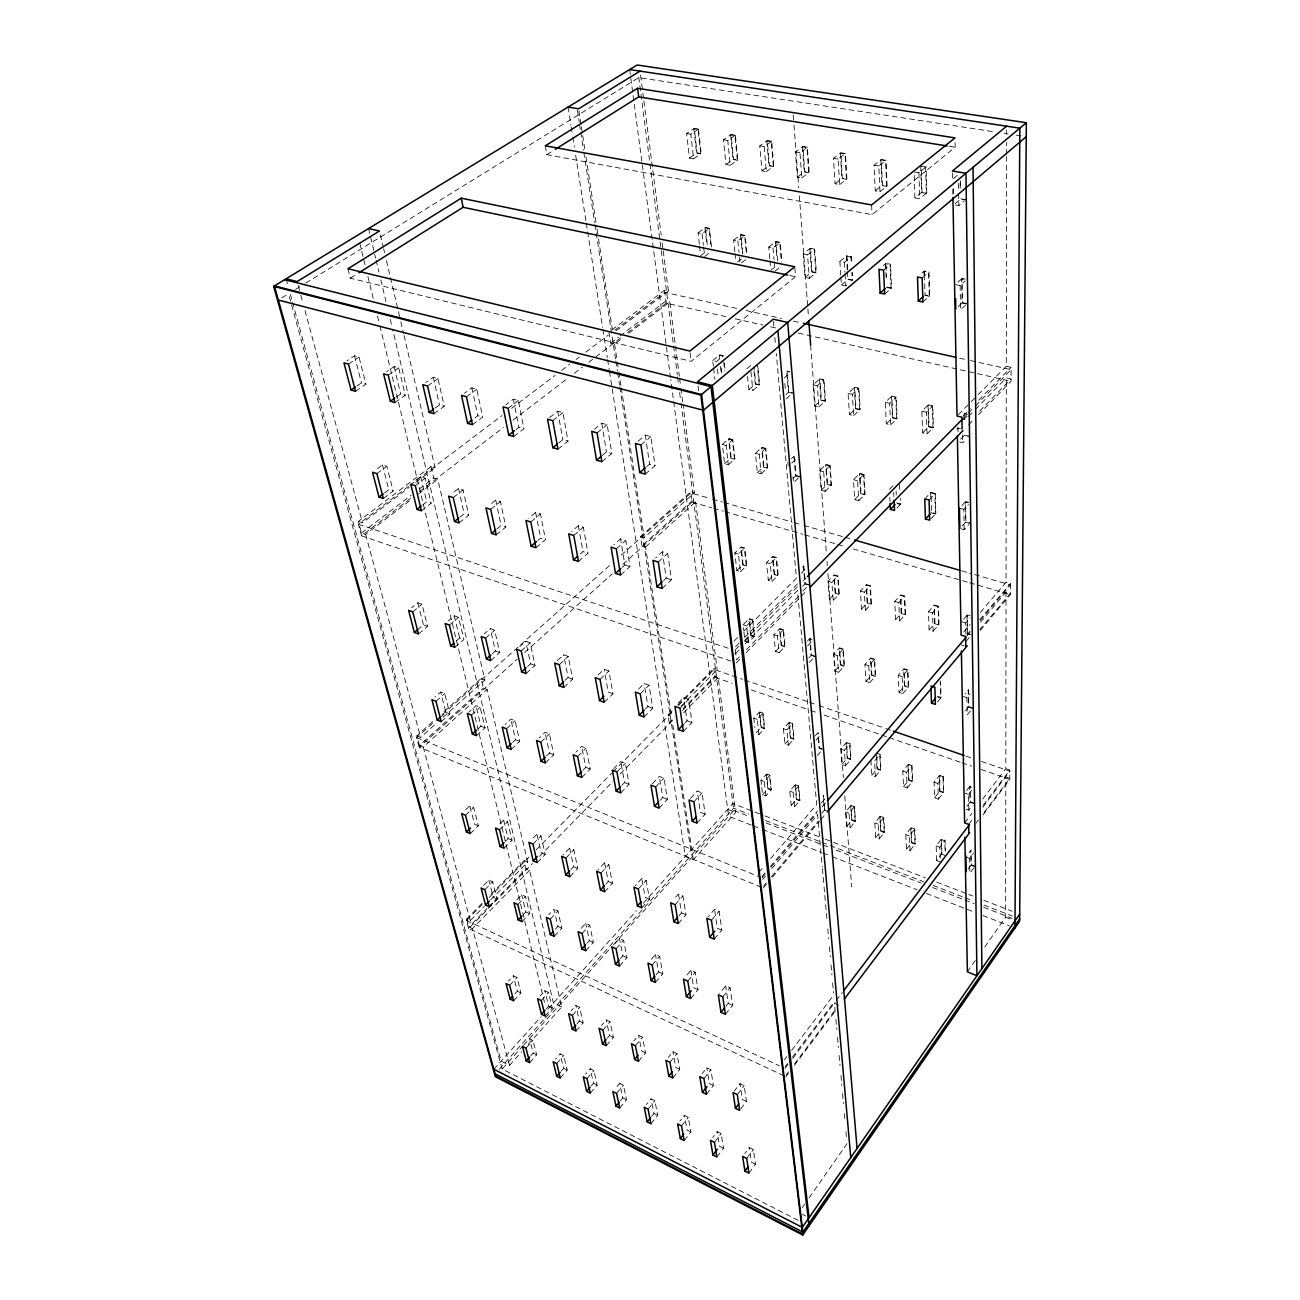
<?xml version="1.0" encoding="UTF-8"?>
<svg xmlns="http://www.w3.org/2000/svg" width="1300" height="1300" viewBox="0 0 1300 1300"><rect width="100%" height="100%" fill="white"/><g stroke="black" fill="none" stroke-linecap="round" stroke-linejoin="round"><path stroke-width="0.75" stroke-dasharray="5 3.75" d="M984.75 947.017L1005.615 917.231L1005.794 776.929L1009.824 778.31L983.304 813.491M982.767 798.98L1005.81 768.69L1006.021 592.053L1010.409 593.336L979.778 629.655M980.362 612.462L1006.038 582.319L1006.298 377.894L1011.091 378.966L978.9 411.889M978.136 394.696L1006.314 366.243L1006.59 156.455M1006.59 154.44L1006.606 142.334M1006.606 134.274L1006.623 130.227M983.044 814.954L1009.807 779.415L1009.84 770.087L1005.81 768.69M980.33 630.321L1010.409 594.62L1010.441 583.586L1006.038 582.319M978.494 414.668L1011.075 381.29L1011.124 367.315L1006.314 366.243M802.279 1207.586L804.586 1204.304M809.169 1197.755L847.031 1143.675M967.379 971.831L975.487 960.261M748.914 1173.136L755.462 1164.231L753.366 1149.557L749.304 1147.543L744.884 1153.474M973.733 867.929L969.849 873.194L969.605 858.406L973.505 853.158M968.061 869.164L970.986 865.215L970.742 850.444L965.851 857.009L969.605 858.406M746.736 1158.479L753.366 1149.557M786.207 1074.954L788.596 1071.785M794.576 1063.855L835.201 1009.954M976.072 823.079L978.477 819.878M785.883 1076.66L788.32 1073.426M794.398 1065.35L835.77 1010.425M784.891 1068.389L788.548 1063.53M792.837 1058.33L835.006 1002.154M836.241 1000.545L842.351 992.469M982.849 807.235L1009.84 771.176L981.208 761.345M716.885 1156.984L723.499 1148.257L721.142 1133.6L717.161 1131.634L712.709 1137.451M785.216 1066.666L787.621 1063.497M792.415 1057.144L834.454 1001.65M968.711 824.395L972.335 819.601M983.222 805.22L1009.84 770.087M784.42 1059.874L786.825 1056.705M791.635 1050.384L833.722 995.004M964.6 822.9L971.864 813.329M940.29 861.998L936.634 860.6L941.557 854.149L941.102 839.426L944.775 840.791L945.1 851.841M714.464 1142.342L721.142 1133.6M940.176 858.309L939.835 847.259L944.775 840.791M740.74 1108.868L746.444 1101.409L744.169 1085.646L739.976 1083.648L734.207 1091.106M966.258 809.217L968.809 810.144L971.815 806.211M936.634 860.6L936.163 845.877L941.102 839.426M966.972 806.146L969.979 802.23L969.735 786.516L972.303 787.426M737.279 1094.616L744.169 1085.646M968.809 810.144L968.549 794.414L971.571 790.497M969.735 786.516L964.681 793.033L968.549 794.414M684.222 1140.523L690.901 1131.943L688.301 1117.318L684.401 1115.384L679.9 1121.104M910.065 850.541L915.038 844.171L914.404 829.497L910.796 828.149L905.791 834.519L906.474 849.176L910.065 850.541L909.399 835.867L914.404 829.497M906.474 849.176L911.446 842.822L910.796 828.149M681.541 1125.914L688.301 1117.318M706.517 1094.307L713.408 1085.533L710.889 1069.803L706.778 1067.836L702.114 1073.686M938.356 799.175L943.41 792.724L942.971 777.075L939.185 775.742L934.066 782.161L934.586 797.81L938.356 799.175L937.869 783.51L942.971 777.075M934.586 797.81L939.656 791.391L939.185 775.742M703.918 1078.594L710.889 1069.803M650.975 1123.785L657.719 1115.368L654.875 1100.759L651.072 1098.874L646.523 1104.48M879.222 838.858L884.244 832.569L883.399 817.96L879.873 816.644L874.803 822.9L875.696 837.509L879.222 838.858L878.345 824.233L883.399 817.96M651.69 1116.278L653.949 1113.466L651.072 1098.874M875.696 837.509L880.734 831.253L879.873 816.644M648.066 1109.193L654.875 1100.759M725.367 1014.358L732.631 1005.355L730.113 987.837L725.709 985.871L719.582 993.346M970.385 711.035L967.233 714.919L966.956 697.71L970.125 693.842M725.839 1006.379L728.26 1003.389L725.709 985.871M965.331 711.003L968.467 707.135L968.191 689.942L965.023 693.81M672.799 1077.96L679.754 1069.347L676.975 1053.65L672.945 1051.733L668.249 1057.469M907.205 787.962L912.34 781.625L911.674 766.041L907.952 764.725L902.785 771.046L903.516 786.63L907.205 787.962L906.506 772.379L911.674 766.041M903.516 786.63L908.651 780.309L907.952 764.725M722.767 996.84L730.113 987.837M669.923 1062.279L676.975 1053.65M620.539 1100.645L622.798 1097.899L619.71 1083.339L615.128 1088.831M846.658 826.508L851.744 820.332L850.671 805.789L854.149 807.089L855.189 821.633L850.119 827.824L846.658 826.508L845.553 811.947L850.671 805.789M619.71 1108.023L626.503 1099.751L623.431 1085.175L619.71 1083.339M616.574 1093.446L623.431 1085.175M850.119 827.824L849.03 813.264L854.149 807.089M638.511 1061.336L645.548 1052.886L642.492 1037.237L638.56 1035.352L633.831 1040.991M690.674 998.53L698.003 989.722L695.207 972.254L690.885 970.336L685.945 976.202M875.452 776.539L880.653 770.299L879.742 754.78L874.51 761.02L875.452 776.539L871.829 775.239L870.87 759.72M937.528 701.837L940.712 698.003L940.225 680.908M871.829 775.239L877.029 768.999L876.102 753.496M687.781 981.077L695.207 972.254M635.391 1045.688L642.492 1037.237M763.604 886.031L766.204 882.944M771.42 876.752L818.383 821.048M590.298 1093.203L597.155 1085.078L593.872 1070.534L590.216 1068.714L585.601 1074.125M763.246 887.981L767.163 883.334M772.395 877.11L819.471 821.242M820.788 819.683L826.02 813.475M762.694 879.434L765.31 876.346M771.842 868.627L817.586 814.613L822.25 866.726M980.46 622.261L1006.021 592.053M714.22 939.153L721.825 930.166L719.095 911.219L714.529 909.285L708.11 916.76M966.03 641.387L970.352 636.269M591.24 1085.971L593.515 1083.257L590.216 1068.714M821.827 813.085L824.395 810.046L823.16 795.551M586.966 1078.659L593.872 1070.534M821.405 802.913L825.273 798.346M765.017 872.82L762.385 875.924L762.791 879.288M770.25 866.645L817.489 810.972M966.859 634.952L970.694 630.419M979.68 619.84L1010.441 583.586M762.028 877.89L765.944 873.259M771.176 867.084L816.936 813.117M822.169 806.942L826.085 802.327M967.281 635.781L969.898 632.694M980.362 620.36L1010.425 584.886L969.524 573.121M758.859 872.414L764.124 866.239M770.689 858.536L816.676 804.554L814.336 778.31M963.658 632.06L970.076 624.52M711.409 920.205L719.095 911.219M965.9 634.026L965.721 622.992L970.092 617.89M606.288 1045.704L613.372 1037.416L610.074 1021.8L606.239 1019.964L601.461 1025.489M845.504 765.765L850.752 759.622L849.648 744.169L846.072 742.918L840.775 749.028L841.945 764.481L845.504 765.765L844.35 750.311L849.648 744.169M963.722 619.174L967.005 615.355L969.784 616.184M607.197 1038.342L609.554 1035.58L606.239 1019.964M841.945 764.481L847.21 758.339L846.072 742.918M655.363 982.443L662.773 973.798L659.669 956.394L655.46 954.525L650.455 960.278M902.899 693.615L908.278 687.342L907.546 670.329L903.663 669.077L898.235 675.317L899.048 692.347L902.899 693.615L902.119 676.585L907.546 670.329M656.126 974.789L658.596 971.913L655.46 954.525M899.048 692.347L904.426 686.091L903.663 669.077M560.284 1078.074L567.19 1070.095L563.696 1055.584L560.121 1053.796L555.474 1059.11M794.56 806.764L799.744 800.767L798.346 786.321L794.983 785.086L789.766 791.066L791.229 805.512L794.56 806.764L793.114 792.317L798.346 786.321M602.924 1030.104L610.074 1021.8M652.178 965.039L659.669 956.394M561.324 1070.972L563.631 1068.324L560.121 1053.796M791.229 805.512L796.413 799.516L794.983 785.086M678.275 923.601L685.961 914.794L682.923 895.928L678.47 894.026L673.27 899.892M933.14 631.231L938.633 624.926L938.112 606.661L934.017 605.426L928.476 611.699L929.077 629.964L933.14 631.231L932.571 612.934L938.112 606.661M556.741 1063.562L563.696 1055.584M575.997 1031.014L583.131 1022.873L579.621 1007.289L575.867 1005.501L571.058 1010.929M817.278 755.592L821.242 751.059M678.974 915.834L681.541 912.892L678.47 894.026M929.077 629.964L934.57 623.691L934.017 605.426M577.021 1023.783L579.394 1021.069L575.867 1005.501M675.155 904.735L682.923 895.928M529.734 1062.669L536.656 1054.836L532.984 1040.358L529.474 1038.619L533.179 1053.097L536.656 1054.836M761.767 787.459L762.596 794.658L765.879 795.892L771.111 789.994L769.519 775.613L766.22 774.378L760.955 780.276L761.572 785.671M572.406 1015.446L579.621 1007.289M815.929 740.204L819.942 735.67M619.499 966.095L626.974 957.629L623.594 940.306L619.483 938.47L614.445 944.092M869.781 682.646L875.225 676.488L874.234 659.555L870.447 658.336L864.939 664.462L865.995 681.395L869.781 682.646L868.758 665.714L874.234 659.555M530.871 1055.697L533.179 1053.097M762.596 794.658L767.829 788.759L766.22 774.378M815.084 735.946L817.765 732.924L819.081 748.296L822.575 749.548M620.409 958.604L622.895 955.792L619.483 938.47M865.995 681.395L871.455 675.253L870.447 658.336M292.533 302.266L501.134 1061.125L509.486 1065.366L521.544 1051.895M528.222 1044.404L561.681 1006.98L529.587 870.252L526.077 868.709L524.176 860.681L489.125 896.204M609.489 371.54L685.36 856.424L693.355 859.706L735.621 812.435L718.217 677.446L714.854 676.293L683.069 708.695M525.964 1048.19L532.984 1040.358M765.879 795.892L764.238 781.511L769.519 775.613M616.038 948.773L623.594 940.306M499.184 1069.315L543.887 1019.509M545.236 1017.998L733.525 808.178L748.589 813.995M502.531 1068.6L522.811 1045.947M523.624 1045.135L612.089 946.319M613.438 944.807L733.817 810.469L681.005 403.098M493.837 1069.234L541.125 1016.697M548.064 1008.979L636.48 910.748M643.273 903.208L732.924 803.579L763.116 815.214M641.729 907.806L649.496 899.161L646.149 880.376L641.794 878.54L635.245 885.706M899.584 620.864L905.141 614.673L904.361 596.505L900.364 595.303L894.741 601.461L895.602 619.629L899.584 620.864L898.755 602.68L904.361 596.505M545.106 1016.031L552.289 1008.036L548.567 992.501L544.879 990.746L540.036 996.076M788.401 745.209L793.747 739.245L792.253 723.938L788.808 722.719L783.413 728.666L784.972 743.974L788.401 745.209L786.858 729.885L792.253 723.938M895.602 619.629L901.176 613.454L900.364 595.303M546.244 1008.946L548.633 1006.281L544.879 990.746M784.972 743.974L790.335 738.026L788.808 722.719M585.829 950.755L593.369 942.451L589.729 925.178L585.715 923.39L580.629 928.915M838.565 672.311L844.074 666.25L842.855 649.415L839.134 648.212L833.576 654.241L834.86 671.092L838.565 672.311L837.314 655.46L842.855 649.415M541.304 1000.513L548.567 992.501M586.869 943.41L589.387 940.648L585.715 923.39M834.86 671.092L840.369 665.031L839.134 648.212M697.011 823.144L705.153 814.19L702.097 792.919L697.288 791.066L690.398 798.492M961.285 528.856L964.178 529.653L968.727 524.648M638.3 889.005L646.149 880.376M962.114 525.964L965.526 522.21L965.217 501.979L968.126 502.759M582.108 933.481L589.729 925.178M513.679 1000.789L520.91 992.94L516.961 977.454L513.37 975.748L508.479 980.964M759.265 712.303L760.971 727.529L755.56 733.395L758.924 734.597L764.335 728.731L762.645 713.489L759.265 712.303L753.805 718.153L754.91 727.675M514.914 993.834L517.335 991.217L513.37 975.748M693.859 801.856L702.097 792.919M964.178 529.653L963.852 509.372L968.435 504.4M965.217 501.979L959.465 508.186L963.852 509.372M604.646 891.751L612.479 883.301L608.839 864.597L604.597 862.81L597.984 869.83M865.41 610.301L871.033 604.224L869.992 586.17L866.076 584.984L860.389 591.045L861.51 609.099L865.41 610.301L864.305 592.231L869.992 586.17M509.649 985.319L516.961 977.454M758.924 734.597L757.201 719.355L762.645 713.489M605.654 884.309L608.27 881.498L604.597 862.81M861.51 609.099L867.149 603.021L866.076 584.984M555.376 929.142L557.911 926.429L554.011 909.236L548.876 914.664M808.876 657.8L811.102 655.411L809.656 638.674L813.312 639.86M554.206 936.358L561.811 928.2L557.928 910.991L554.011 909.236M809.169 662.577L813.621 657.8M659.165 808.129L667.404 799.37L664.008 778.212L659.311 776.409L652.356 783.673M930.849 518.944L935.464 514.02L934.895 493.902L930.605 492.765L925.941 497.64M600.909 873.048L608.839 864.597M659.994 800.459L662.756 797.55L659.311 776.409M550.258 919.149L557.928 910.991M807.706 645.808L812.191 641.046M807.414 641.046L809.656 638.674M569.871 876.704L577.769 868.416L573.836 849.81L569.692 848.055L563.03 854.945M833.219 600.356L838.923 594.376L837.639 576.436L833.804 575.283L828.035 581.23L829.4 599.186L833.219 600.356L831.886 582.4L837.639 576.436M655.671 786.955L664.008 778.212M929.077 500.012L934.895 493.902M571.009 869.408L573.658 866.661L569.692 848.055M829.4 599.186L835.104 593.206L833.804 575.283M522.015 921.667L529.653 913.673L525.541 896.545L521.706 894.822L516.555 900.153M779.122 652.633L784.729 646.75L783.12 630.094L779.529 628.924L773.858 634.774L775.548 651.446L779.122 652.633L777.449 635.96L783.12 630.094M523.299 914.615L525.85 911.95L521.706 894.822M775.548 651.446L781.17 645.58L779.529 628.924M565.858 858.081L573.836 849.81M683.41 731.445L691.99 722.572L688.659 699.367L683.654 697.58L677.43 703.885M959.741 442.032L962.748 442.78L966.29 439.124M517.806 904.54L525.541 896.545M684.58 723.304L687.034 720.769L683.654 697.58M960.602 439.221L964.161 435.565L968.646 436.686M620.75 792.903L629.054 784.322L625.316 763.295L620.75 761.524L613.73 768.641M896.886 508.073L900.396 504.465L900.217 500.468M621.758 785.395L624.52 782.535L620.75 761.524M509.486 1065.366L472.452 928.639L529.587 870.252M537.241 862.599L545.204 854.458L541.028 835.932L536.965 834.226L531.602 839.621M683.686 712.741L718.217 677.446M802.929 591.012L807.544 586.3M739.342 656.923L736.515 659.799L735.02 647.27L739.278 642.947M746.379 649.724L799.906 594.977M736.239 662.886L740.48 658.531M746.151 652.73L799.988 597.577M801.401 596.115L807.072 590.314M968.581 424.84L972.822 420.485M735.442 653.689L739.668 649.383M745.322 643.646L797.517 590.492L814.141 776.279M968.435 416.439L974.057 410.735M975.455 409.305L1006.298 377.894M802.636 586.316L804.944 583.976L803.416 566.134L801.092 568.474M472.452 928.639L468.894 926.998L487.029 908.505M488.426 907.091L526.077 868.709M693.355 859.706L672.636 724.035L669.24 722.784L674.765 717.145M489.271 906.75L496.974 898.917L492.619 881.839L488.881 880.165L483.681 885.381M743.925 632.125L744.981 641.322L748.475 642.492L754.146 636.707L752.31 620.133L748.8 618.995L743.08 624.747L743.714 630.273M784.046 1075.799L468.683 928.574L532.383 863.59M539.467 856.375L613.08 781.284M620.149 774.069L673.952 719.209M682.435 710.548L715 677.332L713.83 668.428L717.194 669.581L681.135 706.241M739.001 646.035L734.727 650.374L735.166 653.949M744.705 640.25L797.42 586.706M803.124 580.921L805.967 578.029M964.112 417.414L966.956 414.505L963.804 413.822L963.901 419.754M968.386 413.059L974.074 407.274M975.504 405.827L1011.124 369.655L967.59 359.938M482.121 903.305L466.7 918.938L470.259 920.595L484.266 906.36M490.685 899.844L527.702 862.209L487.142 689.488L483.372 688.058L481.13 678.535L442.227 713.18M616.899 771.842L625.316 763.295M744.981 641.322L750.653 635.554L748.8 618.995M679.965 708.207L688.659 699.367M963.576 419.754L967.151 416.13M889.428 489.352L895.342 483.356M669.24 722.784L668.021 714.87L672.181 710.645M677.739 705.023L713.83 668.428M744.949 637.211L797.387 584.025M963.333 415.789L970.352 408.655M978.786 400.108L1011.124 367.315M468.683 928.574L466.489 920.53L482.137 904.654M489.255 897.439L529.084 857.041M536.185 849.826L611.569 773.354M612.983 771.908L672.734 711.311M678.421 705.543L713.976 669.467L742.609 679.315M532.967 844.057L541.028 835.932M733.947 641.176L738.205 636.886M743.876 631.15L796.413 578.126L776.311 353.584M801.369 573.137L806.016 568.441M958.409 414.602L969.686 403.227M971.1 401.798L976.722 396.11M484.851 889.688L492.619 881.839M748.475 642.492L746.59 625.901L752.31 620.133M581.831 777.465L590.216 769.064L586.137 748.166L581.685 746.444L576.014 752.017M858.764 500.663L864.711 494.731L863.557 474.89L859.462 473.801L853.466 479.684L854.701 499.541L858.764 500.663L857.577 480.789L863.557 474.89M644.085 716.966L652.762 708.305L649.058 685.246L644.166 683.508L636.642 690.901M927.03 433.891L933.01 427.895L932.409 406.299L927.956 405.226L921.895 411.174L922.61 432.802L927.03 433.891L926.347 412.246L932.409 406.299M504.026 848.234L512.038 840.255L507.618 821.811L503.652 820.137L498.257 825.435M771.989 581.457L777.806 575.656L776.084 557.911L772.379 556.806L766.496 562.559L768.316 580.32L771.989 581.457L770.201 563.696L776.084 557.911M583.001 770.12L585.796 767.341L581.685 746.444M854.701 499.541L860.633 493.626L859.462 473.801M645.45 709.02L647.92 706.534L644.166 683.508M922.61 432.802L928.623 426.823L927.956 405.226M505.44 841.23L508.121 838.565L503.652 820.137M768.316 580.32L774.15 574.535L772.379 556.806M577.655 756.535L586.137 748.166M499.509 829.774L507.618 821.811M640.266 693.891L649.058 685.246M604.207 702.293L612.966 693.826L608.887 670.93L604.142 669.24L596.538 676.455M890.63 424.84L896.708 418.957L895.781 397.507L891.443 396.467L885.3 402.317L886.307 423.767L890.63 424.84L889.639 403.358L895.781 397.507M470.308 833.641L478.368 825.825L473.688 807.479L469.836 805.837L464.392 811.038M740.447 571.707L746.33 566.004L744.38 548.372L740.756 547.284L734.825 552.955L736.856 570.602L740.447 571.707L738.449 554.06L744.38 548.372M545.366 762.986L553.816 754.78L549.445 733.996L545.106 732.322L539.386 737.783M825.126 491.4L831.122 485.566L829.725 465.871L825.711 464.799L819.634 470.6L821.129 490.311L825.126 491.4L823.664 471.673L829.725 465.871M736.856 570.602L742.739 564.915L740.756 547.284M546.683 755.82L549.51 753.09L545.106 732.322M821.129 490.311L827.141 484.494L825.711 464.799M886.307 423.767L892.401 417.901L891.443 396.467M540.881 742.202L549.445 733.996M465.53 815.279L473.688 807.479M600.015 679.38L608.887 670.93M511.209 749.45L519.724 741.39L515.076 720.736L510.835 719.095L505.082 724.441M798.346 478.108L793.488 482.706L792.967 476.824M512.671 742.414L515.515 739.749L510.835 719.095M793.227 478.189L795.649 475.898L793.975 456.349L796.591 457.048M563.859 687.456L572.683 679.169L568.262 656.435L563.648 654.794L556.173 661.651M853.629 415.642L859.804 409.858L858.569 388.586L854.327 387.579L848.087 393.299L849.42 414.602L853.629 415.642L852.345 394.339L858.569 388.586M662.204 588.461L671.466 579.8L667.68 553.41L662.366 551.769L655.655 557.895M965.542 305.159L960.554 309.822L960.148 285.561L965.185 280.946M565.159 680.258L568.116 677.495L563.648 654.794M849.42 414.602L855.595 408.817L854.327 387.579M506.448 728.764L515.076 720.736M791.781 463.109L796.673 458.543M791.521 458.624L793.975 456.349M663.569 580.596L666.217 578.126L662.366 551.769M958.295 306.507L962.049 303.03L961.659 278.85L964.86 279.484M559.309 664.706L568.262 656.435M476.483 735.67L485.062 727.789L480.139 707.249L475.995 705.656L468.747 712.189M761.199 473.817L767.325 468.179L765.44 448.744L761.589 447.72L755.381 453.326L757.364 472.777L761.199 473.817L759.249 454.35L765.44 448.744M658.288 562.023L667.68 553.41M478.091 728.796L480.951 726.18L475.995 705.656M757.364 472.777L763.506 467.139L761.589 447.72M526.077 673.562L534.999 665.454L530.238 642.883L525.753 641.274L519.724 646.653M818.854 406.998L825.094 401.31L823.582 380.201L819.439 379.21L813.117 384.832L814.726 405.974L818.854 406.998L817.278 385.84L823.582 380.201M961.659 278.85L955.354 284.602L960.148 285.561M471.445 715.114L480.139 707.249M527.572 666.526L530.546 663.829L525.753 641.274M814.726 405.974L820.983 400.303L819.439 379.21M620.604 575.039L629.964 566.589L625.755 540.41L620.604 538.817L613.811 544.798M922.935 301.99L929.273 296.27L928.574 272.269L923.91 271.342L920.059 274.739M470.259 920.595L423.231 747.012L487.142 689.488M645.58 546.926L695.581 501.93L691.99 500.89L641.94 545.805L645.58 546.926L671.418 716.105L668.021 714.87M423.231 747.012L419.413 745.452L483.372 688.058M761.361 887.217L419.201 747.224L517.221 659.197M524.761 652.421L612.235 573.885M622.781 564.395L692.153 502.109L690.804 491.725L694.395 492.765L683.004 404.349M622.18 567.369L624.861 564.947L620.604 538.817M441.253 721.711L449.898 713.976L444.698 693.582L440.668 692.023L434.834 697.141M728.309 464.782L734.516 459.225L732.387 439.936L728.617 438.929L722.345 444.438L724.571 463.759L728.309 464.782L726.131 445.445L732.387 439.936M521.219 650.959L530.238 642.883M419.413 745.452L416.796 735.832L433.257 721.175M641.94 545.805L640.51 536.526L690.804 491.725M419.201 747.224L416.585 737.62L434.785 721.403M442.358 714.642L610.61 564.59M621.221 555.133L690.95 492.944L710.434 498.55M440.131 717.551L445.884 712.4L440.668 692.023M724.571 463.759L730.779 458.218L728.617 438.929M416.796 735.832L420.631 737.392L437.076 722.702M443.056 717.356L484.9 679.949L437.775 479.245L433.729 477.994L419.282 488.995M640.51 536.526L644.15 537.648L694.395 492.765M616.265 548.811L625.755 540.41M922.188 277.94L928.574 272.269M490.75 660.562L499.72 652.616L494.666 630.191L490.295 628.631L484.218 633.896M786.175 398.873L791.229 394.404M492.375 653.673L495.381 651.024L490.295 628.631M785.931 394.517L788.466 392.291L786.663 371.345L789.36 371.995M435.955 701.285L444.698 693.582M578.484 561.454L587.941 553.183L583.326 527.247L578.321 525.704L571.464 531.538M884.65 294.011L891.085 288.389L890.061 264.615L885.495 263.705L881.595 267.036M485.582 638.121L494.666 630.191M784.339 377.877L789.441 373.425M580.288 553.962L582.985 551.606L587.941 553.183M454.854 647.351L463.889 639.567L458.559 617.321L454.285 615.794L448.175 620.945M747.549 376.35L748.898 389.594L752.846 390.585L759.233 385.076L757.201 364.293M456.641 640.624L459.664 638.024L463.889 639.567M748.898 389.594L755.284 384.118L759.233 385.076M645.255 474.126L655.07 465.725L650.894 436.654L645.352 435.142L636.805 442.26M955.533 205.059L958.831 205.644L964.031 201.191M573.739 535.454L583.326 527.247M883.561 270.173L890.061 264.615M646.783 466.57L649.594 464.181L655.07 465.725M955.191 203.661L960.408 199.225L965.331 200.086M449.41 625.072L458.559 617.321M746.785 368.777L753.236 363.334M535.957 547.722L545.496 539.663L540.491 513.955L535.616 512.444L528.71 518.164M840.873 277.127L841.36 284.993L845.78 285.919L848.396 283.709M537.94 540.426L540.67 538.119L545.496 539.663M841.36 284.993L847.892 279.5L852.312 280.41L851.858 272.545M640.933 444.974L650.894 436.654M418.503 633.977L427.586 626.356L421.964 604.273L417.804 602.778L411.661 607.831M953.42 178.539L958.669 174.151M417.398 629.931L423.459 624.861L427.586 626.356M601.867 461.727L611.796 453.521L607.165 424.726L601.786 423.247L594.587 429.049M914.908 197.876L919.734 198.737L926.331 193.278L925.584 167.326L920.741 166.514L921.521 192.433L914.908 197.876L914.062 171.893L918.921 172.721L925.584 167.326M530.806 521.966L540.491 513.955M840.742 275.161L839.898 261.398L844.35 262.291L850.947 256.831L851.403 264.696M839.898 261.398L846.495 255.954L850.947 256.831M412.75 611.861L421.964 604.273M602.209 455.52L606.466 452.01L611.796 453.521M496.21 534.901L505.83 527.02L500.468 501.54L495.739 500.077L488.751 505.651M809.299 278.314L815.896 272.902L814.222 249.535L809.884 248.674L803.189 254.02L804.976 277.42L809.299 278.314L807.56 254.898L814.222 249.535M712.709 360.539L719.225 355.176L723.109 356.102L716.592 361.481L712.709 360.539L713.359 366.161M497.023 528.905L501.15 525.525L505.83 527.02M804.976 277.42L811.59 272.009L815.896 272.902M347.961 268.759L350.317 278.168L691.161 361.351L795.551 276.673L794.755 266.744M545.317 145.811L546.796 154.668L872.072 214.614L955.159 147.225L955.029 139.75M597.09 432.868L607.165 424.726M490.701 509.372L500.468 501.54M557.992 449.183L568.019 441.171L562.949 412.669L557.733 411.239L549.006 418.031M879.97 191.718L886.681 186.355L885.576 160.648L880.831 159.868L874.055 165.149L875.274 190.873L879.97 191.718L878.8 165.945L885.576 160.648M459.079 522.925L468.764 515.206L463.076 489.938L458.477 488.507L451.457 493.984M775.044 271.18L780.39 266.923M460.054 517.059L464.198 513.76L468.764 515.206M770.819 270.303L776.165 266.045M558.561 443.137L562.851 439.709L568.019 441.171M875.274 190.873L881.985 185.526L886.681 186.355M453.245 497.608L463.076 489.938M769.779 258.7L768.755 247.097L773.012 247.959L779.773 242.694L781.398 261.999M552.776 420.615L562.949 412.669M768.755 247.097L775.515 241.849L779.773 242.694M513.744 436.54L523.867 428.707L518.375 400.514L513.321 399.132L505.976 404.658M839.654 184.584L846.462 179.319L844.984 153.888L840.369 153.124L833.479 158.308L835.071 183.771L839.654 184.584L838.11 159.088L844.984 153.888M421.427 510.786L431.177 503.23L425.181 478.173L420.696 476.791L413.627 482.137M745.566 259.724L740.155 263.916L739.196 254.312M515.97 429.536L518.863 427.294L523.867 428.707M835.071 183.771L841.88 178.523L846.462 179.319M422.565 505.05L426.741 501.816L431.177 503.23M737.376 261.999L741.439 258.863M404.056 335.579L435.094 467.789L431.015 466.538L358.361 521.414L361.53 533.033L365.625 534.414L410.524 500.094M418.535 493.951L437.775 479.245M663.244 251.095L668.395 291.086L664.528 290.225L608.985 332.166L610.675 343.119L614.575 344.077L622.472 338.049M628.778 333.223L669.793 301.86L675.22 344.061M361.53 533.033L411.271 495.121M610.675 343.119L618.572 337.106M620.149 335.904L665.925 300.999L669.793 301.86M408.363 486.395L358.361 524.225L361.53 535.827L411.499 497.656M419.559 491.497L503.392 427.489M513.061 420.095L567.872 378.235M574.324 373.311L582.384 367.152M588.835 362.229L621.075 337.61M627.526 332.686L666.217 303.144L727.301 316.989M358.361 521.414L362.473 522.795L409.273 487.337M415.724 482.462L435.094 467.789M616.086 330.72L668.395 291.086M415.285 485.68L425.181 478.173M734.841 251.55L733.671 240.061L737.847 240.89L744.673 235.706L746.346 252.931M508.105 408.265L518.375 400.514M733.671 240.061L740.512 234.877L744.673 235.706M409.971 485.176L501.914 415.626M511.582 408.314L555.133 375.359M561.584 370.484L569.644 364.374M576.095 359.499L579.329 357.061M585.78 352.17L608.351 335.091M614.803 330.216L664.804 292.386L738.026 308.717M383.338 498.501L393.152 491.108L386.831 466.277L382.476 464.929L375.375 470.161M704.697 256.523L711.523 251.371M472.469 424.743L482.674 417.089L476.791 389.171L471.868 387.822L464.474 393.217M801.84 177.905L808.73 172.737L806.926 147.55L802.425 146.803L795.438 151.889L797.355 177.109L801.84 177.905L799.955 152.653L806.926 147.55M384.621 492.895L388.83 489.743L393.152 491.108M700.651 255.678L706.128 251.582M474.89 417.901L477.799 415.724L482.674 417.089M797.355 177.109L804.261 171.957L808.73 172.737M376.886 473.622L386.831 466.277M699.351 244.286L698.035 232.895L702.097 233.707L709.004 228.621L711.1 247.585M698.035 232.895L704.941 227.809L709.004 228.621M466.424 396.744L476.791 389.171M433.956 413.725L444.226 406.25L437.986 378.592L433.225 377.293L425.766 382.558M766.366 171.632L773.337 166.562L771.241 141.602L766.821 140.871L759.769 145.876L761.979 170.869L766.366 171.632L764.189 146.607L771.241 141.602M435.077 408.102L439.497 404.918L444.226 406.25M761.979 170.869L768.966 165.799L773.337 166.562M427.57 386.002L437.986 378.592M394.94 402.577L405.275 395.265L398.71 367.868L394.079 366.616L386.571 371.767M730.259 165.263L737.327 160.274L734.906 135.541L730.616 134.826L723.466 139.75L725.985 164.515L730.259 165.263L727.773 140.481L734.906 135.541M396.24 397.085L400.676 393.965L405.275 395.265M725.985 164.515L733.054 159.526L737.327 160.274M388.229 375.115L398.71 367.868M355.534 391.316L365.934 384.15L359.027 357.045L354.526 355.826L346.986 360.864M693.599 158.795L700.733 153.888L698.035 129.399L693.826 128.7L686.611 133.526L689.439 158.048L693.599 158.795L690.82 134.241L698.035 129.399M356.996 385.954L361.465 382.899L365.934 384.15M689.439 158.048L696.572 153.156L700.733 153.888M348.481 364.13L359.027 357.045M350.317 278.168L357.159 273.877M546.796 154.668L553.605 150.394M281.791 297.911L288.681 293.654M295.588 289.396L304.216 284.066M305.939 283.01L638.788 77.61L994.11 131.787M1004.153 133.315L1008.166 133.933M1016.194 135.151L1024.221 136.386M949.146 146.266L955.159 147.225M686.611 133.526L690.82 134.241M723.466 139.75L727.773 140.481M759.769 145.876L764.189 146.607M795.438 151.889L799.955 152.653M833.479 158.308L838.11 159.088M874.055 165.149L878.8 165.945M960.83 198.851L965.754 199.713M921.521 192.433L926.331 193.278M965.266 279.11L962.081 278.476L962.471 302.64L967.2 303.615M803.189 254.02L807.56 254.898M848.331 279.126L852.735 280.036L852.296 272.188M886.99 287.089L891.508 288.015L890.484 264.241L885.917 263.331L886.551 277.192M886.551 287.463L891.085 288.389M924.641 295.311L929.273 296.27M962.049 303.03L966.794 304.005M789.62 275.438L795.551 276.673M745.94 310.489L781.56 318.435M793.439 321.084L801.352 322.855M959.66 358.183L965.608 359.499M735.183 318.776L762.775 325.016M770.656 326.804L776.571 328.152M798.249 333.06L1011.075 381.29M719.664 354.819L723.548 355.745M789.783 371.621L787.085 370.971L788.872 391.918L792.903 392.909M967.233 414.148L964.21 413.416L964.291 419.348M813.117 384.832L817.278 385.84M848.087 393.299L852.345 394.339M885.3 402.317L889.639 403.358M921.895 411.174L926.347 412.246M960.489 428.659L957.222 427.863L957.304 431.892M964.551 435.175L969.036 436.28M788.466 392.291L792.496 393.283M820.983 400.303L825.094 401.31M855.595 408.817L859.804 409.858M892.401 417.901L896.708 418.957M928.623 426.823L933.01 427.895M968.516 502.352L965.591 501.573L965.916 521.804L970.255 522.99M722.345 444.438L726.131 445.445M755.381 453.326L759.249 454.35M819.634 470.6L823.664 471.673M853.466 479.684L857.577 480.789M799.955 476.58L796.055 475.524L794.381 455.975M896.626 502.921L900.786 504.059L900.526 498.062M730.779 458.218L734.516 459.225M763.506 467.139L767.325 468.179M795.649 475.898L799.549 476.97M827.141 484.494L831.122 485.566M860.633 493.626L864.711 494.731M897.617 503.701L900.396 504.465M935.464 514.02L931.222 512.866L931.092 508.836M965.526 522.21L969.865 523.396M712.384 499.119L722.117 501.914M724.067 502.483L792.253 522.096M794.202 522.665L801.986 524.908M803.936 525.46L842.904 536.673M844.854 537.241L852.638 539.484M961.74 570.879L967.574 572.553M692.153 502.109L711.555 507.747M713.505 508.316L723.206 511.128M725.14 511.696L802.766 534.267M804.7 534.82L835.754 543.855M837.688 544.424L845.455 546.666M853.222 548.925L967.704 582.205M969.654 582.774L1010.409 594.62M970.158 615.761L967.379 614.933L967.655 633.295L971.799 634.562M734.825 552.955L738.449 554.06M766.496 562.559L770.201 563.696M828.035 581.23L831.886 582.4M860.389 591.045L864.305 592.231M894.741 601.461L898.755 602.68M928.476 611.699L932.571 612.934M961.545 621.725L965.721 622.992M809.071 584.724L805.334 583.586L803.806 565.744M742.739 564.915L746.33 566.004M774.15 574.535L777.806 575.656M804.944 583.976L808.681 585.114M835.104 593.206L838.923 594.376M867.149 603.021L871.033 604.224M901.176 613.454L905.141 614.673M934.57 623.691L938.633 624.926M971.441 634.985L967.298 633.717L967.005 615.355M961.269 644.914L964.242 645.84M624.861 564.947L629.964 566.589M666.217 578.126L671.466 579.8M743.08 624.747L746.59 625.901M773.858 634.774L777.449 635.96M833.576 654.241L837.314 655.46M864.939 664.462L868.758 665.714M898.235 675.317L902.119 676.585M962.91 696.394L966.956 697.71M815.1 656.207L811.46 655.021L810.03 638.284M937.138 696.296L941.07 697.58L940.631 682.386M972.822 708.012L968.809 706.696L968.549 689.52M750.653 635.554L754.146 636.707M781.17 645.58L784.729 646.75M811.102 655.411L814.726 656.614M840.369 665.031L844.074 666.25M871.455 675.253L875.225 676.488M904.426 686.091L908.278 687.342M938.096 697.141L940.712 698.003M968.467 707.135L972.465 708.451M358.361 524.225L732.81 649.74M361.53 535.827L734.305 662.236M744.51 679.965L807.511 701.626M809.413 702.276L817.05 704.909M818.951 705.559L883.854 727.87M885.771 728.536L891.491 730.503M965.932 756.096L971.669 758.062M715 677.332L732.225 683.296M751.367 689.926L808.795 709.816M810.712 710.466L816.465 712.465M824.119 715.114L879.629 734.337M881.546 735.004L887.299 736.986M889.2 737.653L960.034 762.174M961.951 762.84L971.523 766.155M981.094 769.47L1009.807 779.415M753.805 718.153L757.201 719.355M783.413 728.666L786.858 729.885M840.775 749.028L844.35 750.311M902.785 771.046L906.506 772.379M934.066 782.161L937.869 783.51M822.933 749.141L819.439 747.89L818.122 732.534M974.139 803.156L970.304 801.791L970.06 786.077M760.971 727.529L764.335 728.731M790.335 738.026L793.747 739.245M847.21 758.339L850.752 759.622M877.029 768.999L880.653 770.299M908.651 780.309L912.34 781.625M939.656 791.391L943.41 792.724M969.979 802.23L973.814 803.595M495.381 651.024L499.72 652.616M530.546 663.829L534.999 665.454M568.116 677.495L572.683 679.169M612.966 693.826L608.254 692.104L604.142 669.24M647.92 706.534L652.762 708.305M687.034 720.769L691.99 722.572M760.955 780.276L764.238 781.511M789.766 791.066L793.114 792.317M845.553 811.947L849.03 813.264M874.803 822.9L878.345 824.233M905.791 834.519L909.399 835.867M936.163 845.877L939.835 847.259M481.13 678.535L484.9 679.949M975.016 866.19L971.295 864.792L971.068 850.021M767.829 788.759L771.111 789.994M796.413 799.516L799.744 800.767M824.395 810.046L827.791 811.33M851.744 820.332L855.189 821.633M880.734 831.253L884.244 832.569M911.446 842.822L915.038 844.171M941.557 854.149L945.197 855.514M970.986 865.215L974.691 866.612M765.001 815.945L823.485 838.5M825.37 839.231L925.356 877.776M936.682 882.148L966.859 893.783M968.76 894.514L972.53 895.96M983.84 900.331L1012.148 911.235M765.521 820.56L820.121 841.685M821.99 842.416L923.65 881.741M933.059 885.398L963.186 897.049M965.055 897.78L972.595 900.689M983.889 905.06L1012.115 915.98M733.817 810.469L748.962 816.335M765.992 822.933L828.457 847.161M836.03 850.086L921.212 883.106M932.555 887.51L962.845 899.259M964.746 899.99L974.204 903.663M983.661 907.319L1012.066 918.336M727.724 809.38L735.621 812.435M1005.615 917.231L1013.139 920.156M751.238 825.077L728.634 816.254L670.751 379.519M753.122 825.809L760.663 828.75M762.531 829.497L820.934 852.28M822.819 853.011L830.359 855.952M832.244 856.684L917.02 889.769M926.429 893.458L973.538 911.836M982.946 915.509L1009.32 925.795M445.884 712.4L449.898 713.976M480.951 726.18L485.062 727.789M515.515 739.749L519.724 741.39M549.51 753.09L553.816 754.78M585.796 767.341L590.216 769.064M624.52 782.535L629.054 784.322M662.756 797.55L667.404 799.37M705.153 814.19L700.391 812.321L697.288 791.066M416.585 737.62L760.159 877.126M478.368 825.825L474.532 824.184L469.836 805.837M508.121 838.565L512.038 840.255M545.204 854.458L541.174 852.735L536.965 834.226M573.658 866.661L577.769 868.416M608.27 881.498L612.479 883.301M649.496 899.161L645.174 897.309L641.794 878.54M681.541 912.892L685.961 914.794M721.825 930.166L717.291 928.216L714.529 909.285M524.176 860.681L527.702 862.209M838.792 1005.193L834.47 1003.324L835.185 1011.335M496.974 898.917L493.253 897.227L488.881 880.165M525.85 911.95L529.653 913.673M557.911 926.429L561.811 928.2M589.387 940.648L593.369 942.451M622.895 955.792L626.974 957.629M658.596 971.913L662.773 973.798M698.003 989.722L693.729 987.789L690.885 970.336M728.26 1003.389L732.631 1005.355M466.489 920.53L779.366 1065.821M561.681 1006.98L553.426 1003.031L392.632 329.322M517.335 991.217L520.91 992.94M548.633 1006.281L552.289 1008.036M579.394 1021.069L583.131 1022.873M609.554 1035.58L613.372 1037.416M645.548 1052.886L641.648 1051.017L638.56 1035.352M679.754 1069.347L675.773 1067.43L672.945 1051.733M713.408 1085.533L709.329 1083.566L706.778 1067.836M746.444 1101.409L742.267 1099.41L739.976 1083.648M563.631 1068.324L567.19 1070.095M593.515 1083.257L597.155 1085.078M622.798 1097.899L626.503 1099.751M653.949 1113.466L657.719 1115.368M690.901 1131.943L687.034 1130.025L684.401 1115.384M723.499 1148.257L719.55 1146.275L717.161 1131.634M755.462 1164.231L751.433 1162.216L749.304 1147.543M802.246 1214.233L805.642 1215.971M798.2 1220.359L502.125 1069.039L288.389 293.361M286.081 278.801L288.226 286.634M290.387 294.45L291.996 300.316M466.7 918.938L468.894 926.998M298.171 285.464L300.284 293.231M300.804 295.181L302.916 302.965M305.029 310.749L362.473 522.795M365.625 534.414L420.631 737.392M354.526 355.826L361.465 382.899M382.476 464.929L388.83 489.743M417.804 602.778L423.459 624.861M359.743 243.002L365.024 264.713M367.9 276.559L373.181 298.269M377.504 316.03L379.421 323.928M379.909 325.894L545.09 1004.77M394.079 366.616L400.676 393.965M420.696 476.791L426.741 501.816M454.285 615.794L459.664 638.024M368.582 228.556L375.651 258.196M376.123 260.179L378.95 272.025M380.835 279.923L386.019 301.665M390.276 319.442L392.161 327.34M431.015 466.538L433.729 477.994M380.429 234.959L383.207 246.789M383.662 248.771L384.589 252.72M386.457 260.601L400.351 319.8M400.806 321.766L403.585 333.613M433.225 377.293L439.497 404.918M458.477 488.507L464.198 513.76M471.868 387.822L477.799 415.724M495.739 500.077L501.15 525.525M513.321 399.132L518.863 427.294M535.616 512.444L540.67 538.119M557.733 411.239L562.851 439.709M578.321 525.704L582.985 551.606M601.786 423.247L606.466 452.01M568.116 107.055L570.928 125.076M571.253 127.091L572.504 135.102M572.812 137.101L574.372 147.127M575.64 155.139L585.975 221.26M586.3 223.259L602.599 327.454M602.908 329.452L607.295 357.516M607.62 359.515L609.18 369.541M577.395 110.175L579.231 122.2M579.54 124.215L580.466 130.227M580.775 132.243L583.538 150.28M583.846 152.295L594.604 222.495M594.913 224.51L615.517 358.898M615.826 360.896L617.37 370.939M617.679 372.938L619.515 384.979M619.824 386.977L690.852 850.33M578.939 110.809L581.084 124.816M581.392 126.831L584.756 148.85M585.975 156.861L596.684 226.964M596.992 228.963L598.227 236.974M598.52 238.989L612.3 329.111M614.575 344.077L617.029 360.035M617.321 362.034L618.54 370.012M618.849 372.011L620.977 385.986M621.286 387.985L644.15 537.648M645.352 435.142L649.594 464.181M629.655 69.566L670.475 377.504M638.722 77.058L677.349 374.92M677.609 376.935L678.649 384.979M679.624 392.519L680.745 401.082M664.528 290.225L666.217 303.144M640.559 75.124L642.622 91.114M642.866 93.112L643.646 99.125M643.906 101.124L661.18 235.089M662.204 243.1L662.984 249.096M675.48 346.076L679.38 376.22M679.624 378.219L680.664 386.262M680.924 388.277L682.744 402.334M695.581 501.93L717.194 669.581M690.105 352.787L691.161 361.351M698.003 385.824L698.75 391.852M699.562 246.188L700.44 253.776M713.57 368.046L714.87 379.308M702.097 233.707L703.398 245.115M703.609 247.016L704.47 254.621M717.454 368.989L718.299 376.512M707.314 244.53L705.396 227.467L709.459 228.28L711.555 247.244M721.126 367.949L721.76 373.571M693.826 128.7L696.572 153.156M704.941 227.809L706.859 244.871M719.225 355.176L719.648 358.93M720.492 366.421L721.321 373.929M724.376 363.252L725.205 370.76M723.726 361.741L724.766 371.118M735.036 253.467L735.816 261.137M730.616 134.826L733.054 159.526M740.512 234.877L742.414 254.004M753.984 370.89L755.284 384.118M737.847 240.89L739.001 252.395M750.945 371.637L752.846 390.585M746.801 252.59L745.128 235.365L740.967 234.536L742.852 253.662M757.997 367.705L759.655 384.719L755.706 383.744L754.033 366.746M769.957 260.634L770.64 268.369M787.832 462.052L788.174 465.969M773.419 321.214L774.134 329.306M774.865 337.399L775.58 345.491M822.429 868.741L823.859 884.764M824.038 886.779L825.467 902.818M825.663 904.816L827.092 920.855M827.808 928.866L828.701 938.892M829.416 946.904L830.326 956.93M831.041 964.941L831.935 974.967M832.65 982.979L833.544 993.005M835.9 1019.362L836.81 1029.389M837.525 1037.4L838.419 1047.426M839.134 1055.454L840.044 1065.48M840.938 1075.506L841.831 1085.533M842.546 1093.544L843.44 1103.57M844.35 1113.596L845.065 1121.624M845.959 1131.65L846.674 1139.661M773.012 247.959L774.036 259.577M774.199 261.511L774.865 269.246M784.842 383.598L785.346 389.334M777.628 260.78L775.97 241.491L780.211 242.336L781.852 261.641M823.501 795.161L824.736 809.64M766.821 140.871L768.966 165.799M775.515 241.849L777.01 259.204M793.211 114.936L793.812 123.029M793.975 125.044L798.72 187.688M799.321 195.764L807.739 306.914M807.901 308.929L808.503 317.021M810.648 345.312L826.41 553.459M827.028 561.535L827.32 565.581M827.938 573.658L843.391 777.758M844.773 795.957L851.663 886.892M802.425 146.803L804.261 171.957M809.884 248.674L811.59 272.009M844.35 262.291L844.951 272.139M845.065 274.105L845.78 285.919M847.746 269.327L846.934 255.596L851.386 256.474L851.727 262.373M840.369 153.124L841.88 178.523M846.495 255.954L847.307 269.685M847.421 271.651L847.892 279.5M871.601 204.945L872.072 214.614M889.801 497.348L889.996 501.361M893.717 492.489L893.896 496.486M896.09 490.945L896.269 494.942M880.831 159.868L881.985 185.526M885.495 263.705L886.112 277.566M899.535 484.477L899.795 490.474M923.91 271.342L924.024 275.34M930.605 492.765L930.735 496.779M918.921 172.721L919.734 198.737M924.462 274.966L924.333 270.969L929.013 271.895L929.679 295.88L925.064 294.938L924.511 276.965M941.883 853.71L941.444 839.004L945.116 840.369L945.425 851.403M952.477 173.03L952.624 181.139M952.77 189.231L952.884 195.309M953.599 188.63L953.712 194.675M957.986 427.798L958.051 431.762M960.554 180.749L960.667 188.793M960.148 183.121L960.245 189.166M958.474 183.414L958.604 191.49M958.636 193.521L958.831 205.644M962.617 434.85L962.748 442.78M698.506 129.074L694.314 128.375L697.044 152.831L701.204 153.562L698.506 129.074M735.378 135.216L731.087 134.501L733.525 159.201L737.783 159.933L735.378 135.216M771.696 141.261L767.293 140.53L769.438 165.457L773.809 166.221L771.696 141.261M807.381 147.209L802.88 146.461L804.716 171.616L809.185 172.396L807.381 147.209M845.439 153.546L840.824 152.782L842.335 178.181L846.917 178.977L845.439 153.546M886.031 160.306L881.286 159.51L882.44 185.169L887.12 185.998L886.031 160.306M926.039 166.969L921.18 166.156L921.96 192.075L926.77 192.904L926.039 166.969M814.678 249.178L810.322 248.316L812.029 271.651L816.335 272.545L814.678 249.178M824.005 379.827L819.861 378.836L821.405 399.929L825.516 400.936L824.005 379.827M858.975 388.213L854.734 387.189L856.001 408.444L860.21 409.484L858.975 388.213M896.188 397.118L891.849 396.077L892.807 417.511L897.114 418.567L896.188 397.118M932.799 405.892L928.362 404.836L929.013 426.416L933.416 427.505L932.799 405.892M732.794 439.562L729.024 438.571L731.185 457.844L734.923 458.868L732.794 439.562M765.846 448.37L761.995 447.346L763.913 466.765L767.731 467.805L765.846 448.37M830.115 465.497L826.117 464.425L827.548 484.104L831.529 485.192L830.115 465.497M863.964 474.5L859.852 473.411L861.039 493.22L865.101 494.341L863.964 474.5M935.285 493.496L930.995 492.359L931.612 512.46L935.854 513.614L935.285 493.496M744.77 547.999L741.163 546.91L743.129 564.525L746.72 565.63L744.77 547.999M776.474 557.521L772.785 556.416L774.524 574.145L778.196 575.266L776.474 557.521M838.013 576.03L834.178 574.876L835.494 592.816L839.296 593.986L838.013 576.03M870.366 585.764L866.45 584.594L867.523 602.631L871.423 603.817L870.366 585.764M904.735 596.099L900.737 594.896L901.55 613.048L905.515 614.25L904.735 596.099M938.47 606.239L934.391 605.02L934.944 623.269L938.99 624.504L938.47 606.239M752.7 619.742L749.19 618.605L751.043 635.164L754.52 636.317L752.7 619.742M783.494 629.704L779.903 628.534L781.544 645.19L785.102 646.36L783.494 629.704M843.229 649.009L839.508 647.806L840.742 664.625L844.431 665.844L843.229 649.009M874.608 659.149L870.805 657.93L871.812 674.83L875.583 676.081L874.608 659.149M907.904 669.923L904.02 668.671L904.784 685.669L908.635 686.936L907.904 669.923M763.003 713.099L759.622 711.913L761.329 727.139L764.692 728.341L763.003 713.099M792.626 723.548L789.165 722.329L790.692 737.62L794.105 738.855L792.626 723.548M850.005 743.762L846.43 742.511L847.551 757.933L851.11 759.2L850.005 743.762M880.1 754.374L876.46 753.09L877.37 768.592L880.994 769.876L880.1 754.374M912.015 765.619L908.294 764.319L908.992 779.886L912.681 781.202L912.015 765.619M943.312 776.653L939.526 775.32L939.998 790.952L943.751 792.301L943.312 776.653M769.86 775.222L766.577 773.988L768.186 788.369L771.452 789.604L769.86 775.222M798.688 785.931L795.34 784.68L796.754 799.11L800.085 800.378L798.688 785.931M854.49 806.683L851.013 805.383L852.085 819.926L855.53 821.226L854.49 806.683M883.74 817.554L880.197 816.238L881.075 830.83L884.585 832.163L883.74 817.554M914.729 829.075L911.138 827.726L911.788 842.4L915.362 843.733L914.729 829.075"/><path stroke-width="1.5" d="M1014.975 928.005L1019.818 128.18L629.655 69.566M1026.35 122.72L1019.623 921.278L802.75 1235L495.316 1076.644L273.65 286.374L637.163 65L1026.35 122.72L700.879 395.07L273.65 286.374M1019.655 918.905L802.88 1232.075L495.121 1073.849M1019.688 914.144L802.311 1227.395L493.837 1069.234M744.884 1171.089L742.674 1156.447L746.736 1158.479L748.914 1173.136L744.884 1171.089L748.15 1166.653M844.301 999.115L969.654 832.715M843.57 990.844L969.491 824.492M712.92 1155.001L710.466 1140.36L714.464 1142.342L716.885 1156.984L712.92 1155.001L717.34 1149.184M735.426 1108.331L733.07 1092.585L737.279 1094.616L739.602 1110.362L735.426 1108.331L738.855 1103.879M680.339 1138.572L677.641 1123.964L681.541 1125.914L684.222 1140.523L680.339 1138.572L683.686 1134.299M702.423 1092.325L699.79 1076.611L703.918 1078.594L706.517 1094.307L702.423 1092.325L707.038 1086.491M647.189 1121.868L644.247 1107.275L648.066 1109.193L650.975 1123.785L647.189 1121.868L650.569 1117.675M720.996 1012.359L718.347 994.841L722.767 996.84L725.367 1014.358L720.996 1012.359L724.62 1007.874M668.801 1076.026L665.909 1060.345L669.923 1062.279L672.799 1077.96L668.801 1076.026L672.279 1071.72M616.005 1106.154L612.836 1091.594L616.574 1093.446L619.71 1108.023L616.005 1106.154L619.401 1102.026M686.384 996.58L683.459 979.144L687.781 981.077L690.674 998.53L686.384 996.58L691.291 990.714M930.914 685.961L934.879 687.261L935.415 704.389L931.483 703.072L935.724 697.986M634.611 1059.435L631.459 1043.803L635.391 1045.688L638.511 1061.336L634.611 1059.435L638.121 1055.226M827.32 811.931L967.249 645.84M586.674 1091.366L583.294 1076.822L586.966 1078.659L590.298 1093.203L586.674 1091.366L590.102 1087.32M709.686 937.202L706.826 918.255L711.409 920.205L714.22 939.153L709.686 937.202L714.756 931.206M827.401 800.784L965.981 637.325M602.469 1043.851L599.072 1028.251L602.924 1030.104L606.288 1045.704L602.469 1043.851L606.011 1039.707M651.17 980.541L647.969 963.154L652.178 965.039L655.363 982.443L651.17 980.541L654.875 976.219M556.725 1076.286L553.15 1061.775L556.741 1063.562L560.284 1078.074L556.725 1076.286L560.186 1072.305M673.839 921.684L670.686 902.818L675.155 904.735L678.275 923.601L673.839 921.684L677.69 917.296M572.26 1029.21L568.636 1013.642L572.406 1015.446L575.997 1031.014L572.26 1029.21L575.819 1025.131M526.24 1060.914L522.47 1046.435L525.964 1048.19L529.734 1062.669L526.24 1060.914L529.717 1057.014M615.42 964.242L611.926 946.92L616.038 948.773L619.499 966.095L615.42 964.242L619.158 960.017M637.406 905.921L633.929 887.136L638.3 889.005L641.729 907.806L637.406 905.921L641.29 901.615M541.45 1014.26L537.615 998.741L541.304 1000.513L545.106 1016.031L541.45 1014.26L545.041 1010.263M581.831 948.935L578.077 931.678L582.108 933.481L585.829 950.755L581.831 948.935L585.601 944.791M692.234 821.242L689.033 799.971L693.859 801.856L697.011 823.144L692.234 821.242L696.312 816.79M510.087 999.05L506.041 983.58L509.649 985.319L513.679 1000.789L510.087 999.05L512.509 996.45M600.438 889.931L596.668 871.244L600.909 873.048L604.646 891.751L600.438 889.931L604.354 885.722M550.306 934.57L546.325 917.377L550.258 919.149L554.206 936.358L550.306 934.57L552.841 931.856M654.501 806.293L650.959 785.119L655.671 786.955L659.165 808.129L654.501 806.293L658.629 801.921M925.438 518.992L924.771 498.859L929.077 500.012L929.695 520.163L925.438 518.992L930.069 514.085M565.744 874.932L561.697 856.31L565.858 858.081L569.871 876.704L565.744 874.932L569.692 870.789M518.196 919.929L513.971 902.801L517.806 904.54L522.015 921.667L518.196 919.929L522.015 915.947M678.438 729.609L674.944 706.387L679.965 708.207L683.41 731.445L678.438 729.609L683.345 724.555M616.2 791.099L612.316 770.055L616.899 771.842L620.75 792.903L616.2 791.099L620.36 786.809M894.075 500.5L894.546 510.494L890.37 509.356L895.066 504.53M809.9 587.405L962.91 430.641M533.211 860.86L528.921 842.319L532.967 844.057L537.241 862.599L533.211 860.86L537.192 856.798M807.398 576.582L962.682 418.86M485.55 905.06L481.081 887.998L484.851 889.688L489.271 906.75L485.55 905.06L489.401 901.144M577.395 775.71L573.186 754.796L577.655 756.535L581.831 777.465L577.395 775.71L581.604 771.517M639.242 715.195L635.375 692.136L640.266 693.891L644.085 716.966L639.242 715.195L644.199 710.255M500.094 846.528L495.544 828.084L499.509 829.774L504.026 848.234L500.094 846.528L504.108 842.546M466.456 831.984L461.663 813.621L465.53 815.279L470.308 833.641L466.456 831.984L470.503 828.084M541.044 761.28L536.526 740.496L540.881 742.202L545.366 762.986L541.044 761.28L545.285 757.185M599.495 700.57L595.27 677.658L600.015 679.38L604.207 702.293L599.495 700.57L603.883 696.329M506.984 747.776L502.206 727.106L506.448 728.764L511.209 749.45L506.984 747.776L511.257 743.762M559.26 685.766L554.678 663.033L559.309 664.706L563.859 687.456L559.26 685.766L563.696 681.639M656.939 586.755L652.974 560.349L658.288 562.023L662.204 588.461L656.939 586.755L662.236 581.831M472.371 734.045L467.301 713.505L471.445 715.114L476.483 735.67L472.371 734.045L476.661 730.113M521.625 671.921L516.717 649.334L521.219 650.959L526.077 673.562L521.625 671.921L526.077 667.875M615.485 573.381L611.097 547.186L616.265 548.811L620.604 575.039L615.485 573.381L620.847 568.571M918.288 301.015L917.508 276.998L922.188 277.94L922.935 301.99L918.288 301.015L923.374 296.449M437.255 720.119L431.925 699.709L435.955 701.285L441.253 721.711L437.255 720.119L440.131 717.551M486.395 658.954L481.195 636.529L485.582 638.121L490.75 660.562L486.395 658.954L490.88 654.989M573.511 559.845L578.484 561.454L573.739 535.454L568.717 533.878L573.511 559.845L577.574 556.319M880.116 293.069L878.995 269.262L883.561 270.173L884.65 294.011L880.116 293.069L885.267 288.584M450.613 645.791L454.854 647.351L449.41 625.072L445.12 623.529L450.613 645.791L453.635 643.207M639.762 472.566L645.255 474.126L640.933 444.974L635.375 443.446L639.762 472.566L645.385 467.773M1026.236 136.695L703.462 410.248L278.346 300.04M531.115 546.163L535.957 547.722L530.806 521.966L525.931 520.439L531.115 546.163L536.575 541.58M414.359 632.45L418.503 633.977L412.75 611.861L408.59 610.35L414.359 632.45L417.398 629.931M1006.623 126.197L952.429 171.015L965.965 173.257L976.934 975.748L967.379 971.831L964.86 837.2M596.521 460.2L601.867 461.727L597.09 432.868L591.695 431.372L596.521 460.2L600.795 456.69M491.514 533.39L496.21 534.901L490.701 509.372L485.973 507.894L491.514 533.39L495.641 530.026M454.512 521.462L459.079 522.925L453.245 497.608L448.646 496.161L454.512 521.462L458.656 518.148M552.825 447.704L557.992 449.183L552.776 420.615L547.544 419.169L552.825 447.704L557.115 444.275M508.723 435.11L513.744 436.54L508.105 408.265L503.035 406.868L508.723 435.11L514.524 430.641M416.975 509.356L421.427 510.786L415.285 485.68L410.8 484.282L416.975 509.356L421.168 506.122M379.015 497.104L383.338 498.501L376.886 473.622L372.531 472.257L379.015 497.104L383.224 493.951M467.594 423.345L472.469 424.743L466.424 396.744L461.516 395.379L467.594 423.345L471.965 420.079M429.211 412.376L433.956 413.725L427.57 386.002L422.793 384.67L429.211 412.376L433.615 409.175M390.341 401.261L394.94 402.577L388.229 375.115L383.581 373.831L390.341 401.261L394.777 398.125M351.065 390.033L355.534 391.316L348.481 364.13L343.964 362.895L351.065 390.033L355.517 386.977M358.865 272.789L463.093 207.285L787.637 275.031M555.311 149.321L638.706 96.899L947.148 145.957M461.256 198.169L347.961 268.759L689.894 351.065L794.755 266.744L461.256 198.169L463.093 207.285M637.585 88.319L545.317 145.811L871.601 204.945L954.996 137.881L637.585 88.319L638.706 96.899M640.039 71.126L578.646 108.794L568.116 107.055M803.335 323.294L955.711 357.289M368.582 228.556L379.502 231.01L297.115 281.564L286.081 278.801M284.619 279.695L710.986 386.62L809.039 1225.9M854.587 540.036L959.79 570.31M893.409 731.153L964.031 755.43M700.879 395.07L802.75 1235M809.055 1217.694L712.319 385.499L697.515 381.794L773.24 319.183L787.702 322.433L857.074 1148.485M777.92 330.606L850.769 1157.585M808.811 321.067L810.648 345.312M890.094 503.36L890.37 509.356M930.979 687.863L931.483 703.072M952.932 197.34L957.011 416.016L961.919 417.202L962.114 429.065M957.369 435.906L961.09 635.082L965.575 636.447L965.737 646.295M961.383 650.991L964.6 822.9L968.711 824.395L968.841 832.666M955.614 298.74L955.809 308.831M959.465 508.186L959.839 528.45M965.851 857.009L966.127 871.78M973.034 167.343L981.89 968.63M701.561 394.501L274.381 285.919L495.771 1076.14L803.156 1234.399L701.561 394.501"/></g></svg>
